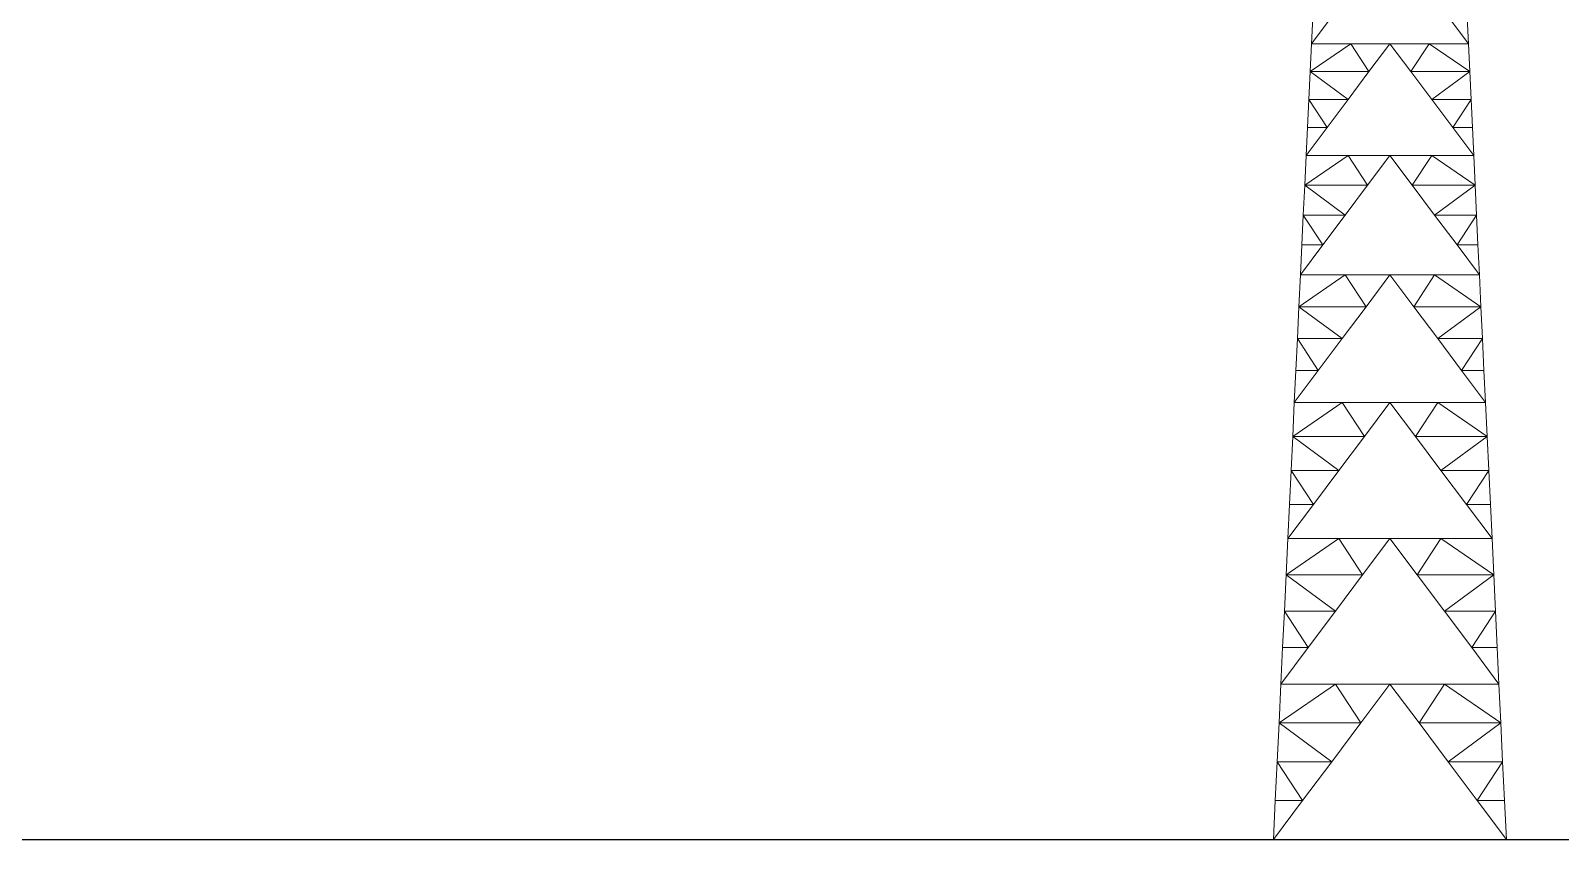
# Model space of a CAD drawing. Header units: millimetres. Extents: x 674 to 5889, y -153 to 3954.
# Drawn here: x 2024.1 to 2105.1, y 1335.3 to 1378.1 of the extents above; entities that cross this region are included whole.
import ezdxf

# ---------------------------------------------------------------- set-up
doc = ezdxf.new("R2010")
doc.units = ezdxf.units.MM
doc.layers.add('Towers', color=1, linetype='Continuous', lineweight=0)

msp = doc.modelspace()

# ---------------------------------------------------------------- linework, layer by layer
msp.add_line((1741.072, 1335.328), (2211.072, 1335.328))
at = {"layer": 'Towers'}
for p, q in [((2091.921, 1377.421), (2092.959, 1378.805)), ((2091.921, 1377.421), (2092.959, 1378.805)), ((2091.921, 1377.421), (2091.987, 1378.805)), ((2091.921, 1377.421), (2091.987, 1378.805)), ((2091.921, 1377.421), (2091.987, 1378.805)), ((2091.921, 1377.421), (2091.987, 1378.805)), ((2100.224, 1377.421), (2099.186, 1378.805)), ((2100.224, 1377.421), (2099.186, 1378.805)), ((2100.224, 1377.421), (2100.158, 1378.805)), ((2100.224, 1377.421), (2100.158, 1378.805)), ((2100.224, 1377.421), (2100.158, 1378.805)), ((2100.224, 1377.421), (2100.158, 1378.805)), ((2093.997, 1377.421), (2091.85, 1375.943)), ((2093.997, 1377.421), (2091.85, 1375.943)), ((2091.85, 1375.944), (2091.921, 1377.421)), ((2091.921, 1377.421), (2091.85, 1375.943)), ((2091.85, 1375.944), (2091.921, 1377.421)), ((2091.85, 1375.943), (2091.921, 1377.421)), ((2091.85, 1375.944), (2091.921, 1377.421)), ((2091.921, 1377.421), (2091.85, 1375.943)), ((2091.85, 1375.944), (2091.921, 1377.421)), ((2091.85, 1375.943), (2091.921, 1377.421)), ((2091.921, 1377.421), (2093.997, 1377.421)), ((2093.997, 1377.421), (2091.921, 1377.421)), ((2091.921, 1377.421), (2092.959, 1377.421)), ((2092.959, 1377.421), (2091.921, 1377.421)), ((2091.921, 1377.421), (2093.997, 1377.421)), ((2093.997, 1377.421), (2091.921, 1377.421)), ((2096.072, 1377.421), (2091.921, 1377.421)), ((2091.921, 1377.421), (2096.072, 1377.421)), ((2093.997, 1377.421), (2091.921, 1377.421)), ((2093.997, 1377.421), (2091.921, 1377.421)), ((2093.997, 1377.421), (2095.034, 1377.421)), ((2095.034, 1377.421), (2093.997, 1377.421)), ((2094.964, 1375.944), (2093.997, 1377.421)), ((2096.072, 1377.421), (2093.997, 1377.421)), ((2094.964, 1375.944), (2093.997, 1377.421)), ((2096.072, 1377.421), (2093.997, 1377.421)), ((2094.964, 1375.944), (2096.072, 1377.421)), ((2094.964, 1375.944), (2096.072, 1377.421)), ((2097.11, 1377.421), (2095.034, 1377.421)), ((2097.11, 1377.421), (2095.034, 1377.421)), ((2100.224, 1377.421), (2096.072, 1377.421)), ((2096.072, 1377.421), (2100.224, 1377.421)), ((2097.18, 1375.944), (2096.072, 1377.421)), ((2096.072, 1377.421), (2098.148, 1377.421)), ((2097.18, 1375.944), (2096.072, 1377.421)), ((2096.072, 1377.421), (2098.148, 1377.421)), ((2097.11, 1377.421), (2098.148, 1377.421)), ((2098.148, 1377.421), (2097.11, 1377.421)), ((2097.18, 1375.944), (2098.148, 1377.421)), ((2097.18, 1375.944), (2098.148, 1377.421)), ((2100.224, 1377.421), (2098.148, 1377.421)), ((2098.148, 1377.421), (2100.224, 1377.421)), ((2098.148, 1377.421), (2100.224, 1377.421)), ((2098.148, 1377.421), (2100.224, 1377.421)), ((2098.148, 1377.421), (2100.295, 1375.943)), ((2098.148, 1377.421), (2100.224, 1377.421)), ((2098.148, 1377.421), (2100.295, 1375.943)), ((2098.148, 1377.421), (2100.224, 1377.421)), ((2099.186, 1377.421), (2100.224, 1377.421)), ((2100.224, 1377.421), (2099.186, 1377.421)), ((2100.295, 1375.944), (2100.224, 1377.421)), ((2100.224, 1377.421), (2100.295, 1375.943)), ((2100.295, 1375.944), (2100.224, 1377.421)), ((2100.295, 1375.943), (2100.224, 1377.421)), ((2100.295, 1375.944), (2100.224, 1377.421)), ((2100.224, 1377.421), (2100.295, 1375.943)), ((2100.295, 1375.944), (2100.224, 1377.421)), ((2100.295, 1375.943), (2100.224, 1377.421)), ((2091.779, 1374.465), (2091.85, 1375.944)), ((2091.779, 1374.465), (2091.85, 1375.944)), ((2091.85, 1375.943), (2091.779, 1374.465)), ((2091.779, 1374.465), (2091.85, 1375.943)), ((2091.85, 1375.943), (2091.779, 1374.465)), ((2091.779, 1374.465), (2091.85, 1375.943)), ((2091.85, 1375.943), (2094.964, 1375.944)), ((2091.85, 1375.943), (2094.964, 1375.944)), ((2091.85, 1375.943), (2091.85, 1375.944)), ((2091.85, 1375.943), (2091.85, 1375.944)), ((2091.85, 1375.943), (2093.855, 1374.465)), ((2091.85, 1375.943), (2093.855, 1374.465)), ((2093.855, 1374.465), (2094.964, 1375.944)), ((2093.855, 1374.465), (2094.964, 1375.944)), ((2098.29, 1374.465), (2097.18, 1375.944)), ((2100.295, 1375.943), (2097.18, 1375.944)), ((2098.29, 1374.465), (2097.18, 1375.944)), ((2100.295, 1375.943), (2097.18, 1375.944)), ((2100.295, 1375.943), (2098.29, 1374.465)), ((2100.295, 1375.943), (2098.29, 1374.465)), ((2100.365, 1374.465), (2100.295, 1375.944)), ((2100.295, 1375.943), (2100.295, 1375.944)), ((2100.365, 1374.465), (2100.295, 1375.944)), ((2100.295, 1375.943), (2100.295, 1375.944)), ((2100.295, 1375.943), (2100.365, 1374.465)), ((2100.365, 1374.465), (2100.295, 1375.943)), ((2100.295, 1375.943), (2100.365, 1374.465)), ((2100.365, 1374.465), (2100.295, 1375.943)), ((2091.709, 1372.987), (2091.779, 1374.465)), ((2091.779, 1374.465), (2091.709, 1372.987)), ((2091.709, 1372.987), (2091.779, 1374.465)), ((2091.709, 1372.987), (2091.779, 1374.465)), ((2091.779, 1374.465), (2091.709, 1372.987)), ((2091.709, 1372.987), (2091.779, 1374.465)), ((2091.779, 1374.465), (2092.747, 1372.987)), ((2093.855, 1374.465), (2091.779, 1374.465)), ((2091.779, 1374.465), (2092.747, 1372.987)), ((2093.855, 1374.465), (2091.779, 1374.465)), ((2091.779, 1374.465), (2091.779, 1374.465)), ((2091.779, 1374.465), (2091.779, 1374.465)), ((2092.747, 1372.987), (2093.855, 1374.465)), ((2092.747, 1372.987), (2093.855, 1374.465)), ((2099.398, 1372.987), (2098.29, 1374.465)), ((2098.29, 1374.465), (2100.365, 1374.465)), ((2099.398, 1372.987), (2098.29, 1374.465)), ((2098.29, 1374.465), (2100.365, 1374.465)), ((2100.365, 1374.465), (2099.398, 1372.987)), ((2100.365, 1374.465), (2099.398, 1372.987)), ((2100.436, 1372.987), (2100.365, 1374.465)), ((2100.365, 1374.465), (2100.436, 1372.987)), ((2100.365, 1374.465), (2100.365, 1374.465)), ((2100.436, 1372.987), (2100.365, 1374.465)), ((2100.436, 1372.987), (2100.365, 1374.465)), ((2100.365, 1374.465), (2100.436, 1372.987)), ((2100.365, 1374.465), (2100.365, 1374.465)), ((2100.436, 1372.987), (2100.365, 1374.465)), ((2091.638, 1371.509), (2092.747, 1372.987)), ((2091.638, 1371.509), (2092.747, 1372.987)), ((2091.638, 1371.509), (2091.709, 1372.987)), ((2091.638, 1371.509), (2091.709, 1372.987)), ((2091.638, 1371.509), (2091.709, 1372.987)), ((2091.638, 1371.509), (2091.709, 1372.987)), ((2092.747, 1372.987), (2091.709, 1372.987)), ((2092.747, 1372.987), (2091.709, 1372.987)), ((2091.709, 1372.987), (2091.709, 1372.987)), ((2091.709, 1372.987), (2091.709, 1372.987)), ((2100.507, 1371.509), (2099.398, 1372.987)), ((2099.398, 1372.987), (2100.436, 1372.987)), ((2100.507, 1371.509), (2099.398, 1372.987)), ((2099.398, 1372.987), (2100.436, 1372.987)), ((2100.507, 1371.509), (2100.436, 1372.987)), ((2100.436, 1372.987), (2100.436, 1372.987)), ((2100.507, 1371.509), (2100.436, 1372.987)), ((2100.507, 1371.509), (2100.436, 1372.987)), ((2100.436, 1372.987), (2100.436, 1372.987)), ((2100.507, 1371.509), (2100.436, 1372.987)), ((2093.855, 1371.509), (2091.562, 1369.93)), ((2093.855, 1371.509), (2091.562, 1369.93)), ((2091.562, 1369.931), (2091.638, 1371.509)), ((2091.638, 1371.509), (2091.562, 1369.93)), ((2091.562, 1369.931), (2091.638, 1371.509)), ((2091.562, 1369.93), (2091.638, 1371.509)), ((2091.562, 1369.931), (2091.638, 1371.509)), ((2091.638, 1371.509), (2091.562, 1369.93)), ((2091.562, 1369.931), (2091.638, 1371.509)), ((2091.562, 1369.93), (2091.638, 1371.509)), ((2091.638, 1371.509), (2093.855, 1371.509)), ((2093.855, 1371.509), (2091.638, 1371.509)), ((2091.638, 1371.509), (2092.747, 1371.509)), ((2092.747, 1371.509), (2091.638, 1371.509)), ((2091.638, 1371.509), (2093.855, 1371.509)), ((2093.855, 1371.509), (2091.638, 1371.509)), ((2096.072, 1371.509), (2091.638, 1371.509)), ((2091.638, 1371.509), (2096.072, 1371.509)), ((2093.855, 1371.509), (2091.638, 1371.509)), ((2093.855, 1371.509), (2091.638, 1371.509)), ((2093.855, 1371.509), (2094.964, 1371.509)), ((2094.964, 1371.509), (2093.855, 1371.509)), ((2094.889, 1369.931), (2093.855, 1371.509)), ((2096.072, 1371.509), (2093.855, 1371.509)), ((2094.889, 1369.931), (2093.855, 1371.509)), ((2096.072, 1371.509), (2093.855, 1371.509)), ((2094.889, 1369.931), (2096.072, 1371.509)), ((2094.889, 1369.931), (2096.072, 1371.509)), ((2097.181, 1371.509), (2094.964, 1371.509)), ((2097.181, 1371.509), (2094.964, 1371.509)), ((2100.507, 1371.509), (2096.072, 1371.509)), ((2096.072, 1371.509), (2100.507, 1371.509)), ((2097.256, 1369.931), (2096.072, 1371.509)), ((2096.072, 1371.509), (2098.289, 1371.509)), ((2097.256, 1369.931), (2096.072, 1371.509)), ((2096.072, 1371.509), (2098.289, 1371.509)), ((2097.181, 1371.509), (2098.289, 1371.509)), ((2098.289, 1371.509), (2097.181, 1371.509)), ((2097.256, 1369.931), (2098.289, 1371.509)), ((2097.256, 1369.931), (2098.289, 1371.509)), ((2100.507, 1371.509), (2098.289, 1371.509)), ((2098.289, 1371.509), (2100.507, 1371.509)), ((2098.289, 1371.509), (2100.507, 1371.509)), ((2098.289, 1371.509), (2100.507, 1371.509)), ((2098.289, 1371.509), (2100.582, 1369.93)), ((2098.289, 1371.509), (2100.507, 1371.509)), ((2098.289, 1371.509), (2100.582, 1369.93)), ((2098.289, 1371.509), (2100.507, 1371.509)), ((2099.398, 1371.509), (2100.507, 1371.509)), ((2100.507, 1371.509), (2099.398, 1371.509)), ((2100.582, 1369.931), (2100.507, 1371.509)), ((2100.507, 1371.509), (2100.582, 1369.93)), ((2100.582, 1369.931), (2100.507, 1371.509)), ((2100.582, 1369.93), (2100.507, 1371.509)), ((2100.582, 1369.931), (2100.507, 1371.509)), ((2100.507, 1371.509), (2100.582, 1369.93)), ((2100.582, 1369.931), (2100.507, 1371.509)), ((2100.582, 1369.93), (2100.507, 1371.509)), ((2091.487, 1368.351), (2091.562, 1369.931)), ((2091.487, 1368.351), (2091.562, 1369.931)), ((2091.562, 1369.93), (2091.487, 1368.351)), ((2091.487, 1368.351), (2091.562, 1369.93)), ((2091.562, 1369.93), (2091.487, 1368.351)), ((2091.487, 1368.351), (2091.562, 1369.93)), ((2091.562, 1369.93), (2094.889, 1369.931)), ((2091.562, 1369.93), (2094.889, 1369.931)), ((2091.562, 1369.93), (2091.562, 1369.931)), ((2091.562, 1369.93), (2091.562, 1369.931)), ((2091.562, 1369.93), (2093.704, 1368.351)), ((2091.562, 1369.93), (2093.704, 1368.351)), ((2093.704, 1368.351), (2094.889, 1369.931)), ((2093.704, 1368.351), (2094.889, 1369.931)), ((2098.441, 1368.351), (2097.256, 1369.931)), ((2100.582, 1369.93), (2097.256, 1369.931)), ((2098.441, 1368.351), (2097.256, 1369.931)), ((2100.582, 1369.93), (2097.256, 1369.931)), ((2100.582, 1369.93), (2098.441, 1368.351)), ((2100.582, 1369.93), (2098.441, 1368.351)), ((2100.658, 1368.351), (2100.582, 1369.931)), ((2100.582, 1369.93), (2100.582, 1369.931)), ((2100.658, 1368.351), (2100.582, 1369.931)), ((2100.582, 1369.93), (2100.582, 1369.931)), ((2100.582, 1369.93), (2100.658, 1368.351)), ((2100.658, 1368.351), (2100.582, 1369.93)), ((2100.582, 1369.93), (2100.658, 1368.351)), ((2100.658, 1368.351), (2100.582, 1369.93)), ((2091.411, 1366.772), (2091.487, 1368.351)), ((2091.487, 1368.351), (2091.411, 1366.772)), ((2091.411, 1366.772), (2091.487, 1368.351)), ((2091.411, 1366.772), (2091.487, 1368.351)), ((2091.487, 1368.351), (2091.411, 1366.772)), ((2091.411, 1366.772), (2091.487, 1368.351)), ((2091.487, 1368.351), (2092.52, 1366.772)), ((2093.704, 1368.351), (2091.487, 1368.351)), ((2091.487, 1368.351), (2092.52, 1366.772)), ((2093.704, 1368.351), (2091.487, 1368.351)), ((2091.487, 1368.351), (2091.487, 1368.351)), ((2091.487, 1368.351), (2091.487, 1368.351)), ((2092.52, 1366.772), (2093.704, 1368.351)), ((2092.52, 1366.772), (2093.704, 1368.351)), ((2099.625, 1366.772), (2098.441, 1368.351)), ((2098.441, 1368.351), (2100.658, 1368.351)), ((2099.625, 1366.772), (2098.441, 1368.351)), ((2098.441, 1368.351), (2100.658, 1368.351)), ((2100.658, 1368.351), (2099.625, 1366.772)), ((2100.658, 1368.351), (2099.625, 1366.772)), ((2100.733, 1366.772), (2100.658, 1368.351)), ((2100.658, 1368.351), (2100.733, 1366.772)), ((2100.658, 1368.351), (2100.658, 1368.351)), ((2100.733, 1366.772), (2100.658, 1368.351)), ((2100.733, 1366.772), (2100.658, 1368.351)), ((2100.658, 1368.351), (2100.733, 1366.772)), ((2100.658, 1368.351), (2100.658, 1368.351)), ((2100.733, 1366.772), (2100.658, 1368.351)), ((2091.336, 1365.193), (2092.52, 1366.772)), ((2091.336, 1365.193), (2092.52, 1366.772)), ((2091.336, 1365.193), (2091.411, 1366.772)), ((2091.336, 1365.193), (2091.411, 1366.772)), ((2091.336, 1365.193), (2091.411, 1366.772)), ((2091.336, 1365.193), (2091.411, 1366.772)), ((2092.52, 1366.772), (2091.411, 1366.772)), ((2092.52, 1366.772), (2091.411, 1366.772)), ((2091.411, 1366.772), (2091.411, 1366.772)), ((2091.411, 1366.772), (2091.411, 1366.772)), ((2100.809, 1365.193), (2099.625, 1366.772)), ((2099.625, 1366.772), (2100.733, 1366.772)), ((2100.809, 1365.193), (2099.625, 1366.772)), ((2099.625, 1366.772), (2100.733, 1366.772)), ((2100.809, 1365.193), (2100.733, 1366.772)), ((2100.733, 1366.772), (2100.733, 1366.772)), ((2100.809, 1365.193), (2100.733, 1366.772)), ((2100.809, 1365.193), (2100.733, 1366.772)), ((2100.733, 1366.772), (2100.733, 1366.772)), ((2100.809, 1365.193), (2100.733, 1366.772)), ((2093.704, 1365.193), (2091.255, 1363.507)), ((2093.704, 1365.193), (2091.255, 1363.507)), ((2091.255, 1363.508), (2091.336, 1365.193)), ((2091.336, 1365.193), (2091.255, 1363.507)), ((2091.255, 1363.508), (2091.336, 1365.193)), ((2091.255, 1363.507), (2091.336, 1365.193)), ((2091.255, 1363.508), (2091.336, 1365.193)), ((2091.336, 1365.193), (2091.255, 1363.507)), ((2091.255, 1363.508), (2091.336, 1365.193)), ((2091.255, 1363.507), (2091.336, 1365.193)), ((2091.336, 1365.193), (2093.704, 1365.193)), ((2093.704, 1365.193), (2091.336, 1365.193)), ((2091.336, 1365.193), (2092.52, 1365.193)), ((2092.52, 1365.193), (2091.336, 1365.193)), ((2091.336, 1365.193), (2093.704, 1365.193)), ((2093.704, 1365.193), (2091.336, 1365.193)), ((2096.072, 1365.193), (2091.336, 1365.193)), ((2091.336, 1365.193), (2096.072, 1365.193)), ((2093.704, 1365.193), (2091.336, 1365.193)), ((2093.704, 1365.193), (2091.336, 1365.193)), ((2093.704, 1365.193), (2094.888, 1365.193)), ((2094.888, 1365.193), (2093.704, 1365.193)), ((2094.808, 1363.508), (2093.704, 1365.193)), ((2096.072, 1365.193), (2093.704, 1365.193)), ((2094.808, 1363.508), (2093.704, 1365.193)), ((2096.072, 1365.193), (2093.704, 1365.193)), ((2094.808, 1363.508), (2096.072, 1365.193)), ((2094.808, 1363.508), (2096.072, 1365.193)), ((2097.256, 1365.193), (2094.888, 1365.193)), ((2097.256, 1365.193), (2094.888, 1365.193)), ((2100.809, 1365.193), (2096.072, 1365.193)), ((2096.072, 1365.193), (2100.809, 1365.193)), ((2097.336, 1363.508), (2096.072, 1365.193)), ((2096.072, 1365.193), (2098.44, 1365.193)), ((2097.336, 1363.508), (2096.072, 1365.193)), ((2096.072, 1365.193), (2098.44, 1365.193)), ((2097.256, 1365.193), (2098.44, 1365.193)), ((2098.44, 1365.193), (2097.256, 1365.193)), ((2097.336, 1363.508), (2098.44, 1365.193)), ((2097.336, 1363.508), (2098.44, 1365.193)), ((2100.809, 1365.193), (2098.44, 1365.193)), ((2098.44, 1365.193), (2100.809, 1365.193)), ((2098.44, 1365.193), (2100.809, 1365.193)), ((2098.44, 1365.193), (2100.809, 1365.193)), ((2098.44, 1365.193), (2100.889, 1363.507)), ((2098.44, 1365.193), (2100.809, 1365.193)), ((2098.44, 1365.193), (2100.889, 1363.507)), ((2098.44, 1365.193), (2100.809, 1365.193)), ((2099.625, 1365.193), (2100.809, 1365.193)), ((2100.809, 1365.193), (2099.625, 1365.193)), ((2100.889, 1363.508), (2100.809, 1365.193)), ((2100.809, 1365.193), (2100.889, 1363.507)), ((2100.889, 1363.508), (2100.809, 1365.193)), ((2100.889, 1363.507), (2100.809, 1365.193)), ((2100.889, 1363.508), (2100.809, 1365.193)), ((2100.809, 1365.193), (2100.889, 1363.507)), ((2100.889, 1363.508), (2100.809, 1365.193)), ((2100.889, 1363.507), (2100.809, 1365.193)), ((2091.175, 1361.821), (2091.255, 1363.508)), ((2091.175, 1361.821), (2091.255, 1363.508)), ((2091.255, 1363.507), (2091.175, 1361.821)), ((2091.175, 1361.821), (2091.255, 1363.507)), ((2091.255, 1363.507), (2091.175, 1361.821)), ((2091.175, 1361.821), (2091.255, 1363.507)), ((2091.255, 1363.507), (2094.808, 1363.508)), ((2091.255, 1363.507), (2094.808, 1363.508)), ((2091.255, 1363.507), (2091.255, 1363.508)), ((2091.255, 1363.507), (2091.255, 1363.508)), ((2091.255, 1363.507), (2093.543, 1361.821)), ((2091.255, 1363.507), (2093.543, 1361.821)), ((2093.543, 1361.821), (2094.808, 1363.508)), ((2093.543, 1361.821), (2094.808, 1363.508)), ((2098.602, 1361.821), (2097.336, 1363.508)), ((2100.889, 1363.507), (2097.336, 1363.508)), ((2098.602, 1361.821), (2097.336, 1363.508)), ((2100.889, 1363.507), (2097.336, 1363.508)), ((2100.889, 1363.507), (2098.602, 1361.821)), ((2100.889, 1363.507), (2098.602, 1361.821)), ((2100.97, 1361.821), (2100.889, 1363.508)), ((2100.889, 1363.507), (2100.889, 1363.508)), ((2100.97, 1361.821), (2100.889, 1363.508)), ((2100.889, 1363.507), (2100.889, 1363.508)), ((2100.889, 1363.507), (2100.97, 1361.821)), ((2100.97, 1361.821), (2100.889, 1363.507)), ((2100.889, 1363.507), (2100.97, 1361.821)), ((2100.97, 1361.821), (2100.889, 1363.507)), ((2091.094, 1360.134), (2091.175, 1361.821)), ((2091.175, 1361.821), (2091.094, 1360.134)), ((2091.094, 1360.134), (2091.175, 1361.821)), ((2091.094, 1360.134), (2091.175, 1361.821)), ((2091.175, 1361.821), (2091.094, 1360.134)), ((2091.094, 1360.134), (2091.175, 1361.821)), ((2091.175, 1361.821), (2092.278, 1360.134)), ((2093.543, 1361.821), (2091.175, 1361.821)), ((2091.175, 1361.821), (2092.278, 1360.134)), ((2093.543, 1361.821), (2091.175, 1361.821)), ((2091.175, 1361.821), (2091.175, 1361.821)), ((2091.175, 1361.821), (2091.175, 1361.821)), ((2092.278, 1360.134), (2093.543, 1361.821)), ((2092.278, 1360.134), (2093.543, 1361.821)), ((2099.867, 1360.134), (2098.602, 1361.821)), ((2098.602, 1361.821), (2100.97, 1361.821)), ((2099.867, 1360.134), (2098.602, 1361.821)), ((2098.602, 1361.821), (2100.97, 1361.821)), ((2100.97, 1361.821), (2099.867, 1360.134)), ((2100.97, 1361.821), (2099.867, 1360.134)), ((2101.051, 1360.134), (2100.97, 1361.821)), ((2100.97, 1361.821), (2101.051, 1360.134)), ((2100.97, 1361.821), (2100.97, 1361.821)), ((2101.051, 1360.134), (2100.97, 1361.821)), ((2101.051, 1360.134), (2100.97, 1361.821)), ((2100.97, 1361.821), (2101.051, 1360.134)), ((2100.97, 1361.821), (2100.97, 1361.821)), ((2101.051, 1360.134), (2100.97, 1361.821)), ((2091.013, 1358.448), (2092.278, 1360.134)), ((2091.013, 1358.448), (2092.278, 1360.134)), ((2091.013, 1358.448), (2091.094, 1360.134)), ((2091.013, 1358.448), (2091.094, 1360.134)), ((2091.013, 1358.448), (2091.094, 1360.134)), ((2091.013, 1358.448), (2091.094, 1360.134)), ((2092.278, 1360.134), (2091.094, 1360.134)), ((2092.278, 1360.134), (2091.094, 1360.134)), ((2091.094, 1360.134), (2091.094, 1360.134)), ((2091.094, 1360.134), (2091.094, 1360.134)), ((2101.131, 1358.448), (2099.867, 1360.134)), ((2099.867, 1360.134), (2101.051, 1360.134)), ((2101.131, 1358.448), (2099.867, 1360.134)), ((2099.867, 1360.134), (2101.051, 1360.134)), ((2101.131, 1358.448), (2101.051, 1360.134)), ((2101.051, 1360.134), (2101.051, 1360.134)), ((2101.131, 1358.448), (2101.051, 1360.134)), ((2101.131, 1358.448), (2101.051, 1360.134)), ((2101.051, 1360.134), (2101.051, 1360.134)), ((2101.131, 1358.448), (2101.051, 1360.134)), ((2093.543, 1358.448), (2090.927, 1356.647)), ((2093.543, 1358.448), (2090.927, 1356.647)), ((2090.927, 1356.648), (2091.013, 1358.448)), ((2091.013, 1358.448), (2090.927, 1356.647)), ((2090.927, 1356.648), (2091.013, 1358.448)), ((2090.927, 1356.647), (2091.013, 1358.448)), ((2090.927, 1356.648), (2091.013, 1358.448)), ((2091.013, 1358.448), (2090.927, 1356.647)), ((2090.927, 1356.648), (2091.013, 1358.448)), ((2090.927, 1356.647), (2091.013, 1358.448)), ((2091.013, 1358.448), (2093.543, 1358.448)), ((2093.543, 1358.448), (2091.013, 1358.448)), ((2091.013, 1358.448), (2092.278, 1358.448)), ((2092.278, 1358.448), (2091.013, 1358.448)), ((2091.013, 1358.448), (2093.543, 1358.448)), ((2093.543, 1358.448), (2091.013, 1358.448)), ((2096.072, 1358.448), (2091.013, 1358.448)), ((2091.013, 1358.448), (2096.072, 1358.448)), ((2093.543, 1358.448), (2091.013, 1358.448)), ((2093.543, 1358.448), (2091.013, 1358.448)), ((2093.543, 1358.448), (2094.808, 1358.448)), ((2094.808, 1358.448), (2093.543, 1358.448)), ((2094.722, 1356.648), (2093.543, 1358.448)), ((2096.072, 1358.448), (2093.543, 1358.448)), ((2094.722, 1356.648), (2093.543, 1358.448)), ((2096.072, 1358.448), (2093.543, 1358.448)), ((2094.722, 1356.648), (2096.072, 1358.448)), ((2094.722, 1356.648), (2096.072, 1358.448)), ((2097.337, 1358.448), (2094.808, 1358.448)), ((2097.337, 1358.448), (2094.808, 1358.448)), ((2101.131, 1358.448), (2096.072, 1358.448)), ((2096.072, 1358.448), (2101.131, 1358.448)), ((2097.423, 1356.648), (2096.072, 1358.448)), ((2096.072, 1358.448), (2098.602, 1358.448)), ((2097.423, 1356.648), (2096.072, 1358.448)), ((2096.072, 1358.448), (2098.602, 1358.448)), ((2097.337, 1358.448), (2098.602, 1358.448)), ((2098.602, 1358.448), (2097.337, 1358.448)), ((2097.423, 1356.648), (2098.602, 1358.448)), ((2097.423, 1356.648), (2098.602, 1358.448)), ((2101.131, 1358.448), (2098.602, 1358.448)), ((2098.602, 1358.448), (2101.131, 1358.448)), ((2098.602, 1358.448), (2101.131, 1358.448)), ((2098.602, 1358.448), (2101.131, 1358.448)), ((2098.602, 1358.448), (2101.217, 1356.647)), ((2098.602, 1358.448), (2101.131, 1358.448)), ((2098.602, 1358.448), (2101.217, 1356.647)), ((2098.602, 1358.448), (2101.131, 1358.448)), ((2099.867, 1358.448), (2101.131, 1358.448)), ((2101.131, 1358.448), (2099.867, 1358.448)), ((2101.217, 1356.648), (2101.131, 1358.448)), ((2101.131, 1358.448), (2101.217, 1356.647)), ((2101.217, 1356.648), (2101.131, 1358.448)), ((2101.217, 1356.647), (2101.131, 1358.448)), ((2101.217, 1356.648), (2101.131, 1358.448)), ((2101.131, 1358.448), (2101.217, 1356.647)), ((2101.217, 1356.648), (2101.131, 1358.448)), ((2101.217, 1356.647), (2101.131, 1358.448)), ((2090.841, 1354.846), (2090.927, 1356.648)), ((2090.841, 1354.846), (2090.927, 1356.648)), ((2090.927, 1356.647), (2090.841, 1354.846)), ((2090.841, 1354.846), (2090.927, 1356.647)), ((2090.927, 1356.647), (2090.841, 1354.846)), ((2090.841, 1354.846), (2090.927, 1356.647)), ((2090.927, 1356.647), (2094.722, 1356.648)), ((2090.927, 1356.647), (2094.722, 1356.648)), ((2090.927, 1356.647), (2090.927, 1356.648)), ((2090.927, 1356.647), (2090.927, 1356.648)), ((2090.927, 1356.647), (2093.37, 1354.846)), ((2090.927, 1356.647), (2093.37, 1354.846)), ((2093.37, 1354.846), (2094.722, 1356.648)), ((2093.37, 1354.846), (2094.722, 1356.648)), ((2098.774, 1354.846), (2097.423, 1356.648)), ((2101.217, 1356.647), (2097.423, 1356.648)), ((2098.774, 1354.846), (2097.423, 1356.648)), ((2101.217, 1356.647), (2097.423, 1356.648)), ((2101.217, 1356.647), (2098.774, 1354.846)), ((2101.217, 1356.647), (2098.774, 1354.846)), ((2101.304, 1354.846), (2101.217, 1356.648)), ((2101.217, 1356.647), (2101.217, 1356.648)), ((2101.304, 1354.846), (2101.217, 1356.648)), ((2101.217, 1356.647), (2101.217, 1356.648)), ((2101.217, 1356.647), (2101.304, 1354.846)), ((2101.304, 1354.846), (2101.217, 1356.647)), ((2101.217, 1356.647), (2101.304, 1354.846)), ((2101.304, 1354.846), (2101.217, 1356.647)), ((2090.755, 1353.045), (2090.841, 1354.846)), ((2090.841, 1354.846), (2090.755, 1353.045)), ((2090.755, 1353.045), (2090.841, 1354.846)), ((2090.755, 1353.045), (2090.841, 1354.846)), ((2090.841, 1354.846), (2090.755, 1353.045)), ((2090.755, 1353.045), (2090.841, 1354.846)), ((2090.841, 1354.846), (2092.02, 1353.045)), ((2093.37, 1354.846), (2090.841, 1354.846)), ((2090.841, 1354.846), (2092.02, 1353.045)), ((2093.37, 1354.846), (2090.841, 1354.846)), ((2090.841, 1354.846), (2090.841, 1354.846)), ((2090.841, 1354.846), (2090.841, 1354.846)), ((2092.02, 1353.045), (2093.37, 1354.846)), ((2092.02, 1353.045), (2093.37, 1354.846)), ((2100.125, 1353.045), (2098.774, 1354.846)), ((2098.774, 1354.846), (2101.304, 1354.846)), ((2100.125, 1353.045), (2098.774, 1354.846)), ((2098.774, 1354.846), (2101.304, 1354.846)), ((2101.304, 1354.846), (2100.125, 1353.045)), ((2101.304, 1354.846), (2100.125, 1353.045)), ((2101.39, 1353.045), (2101.304, 1354.846)), ((2101.304, 1354.846), (2101.39, 1353.045)), ((2101.304, 1354.846), (2101.304, 1354.846)), ((2101.39, 1353.045), (2101.304, 1354.846)), ((2101.39, 1353.045), (2101.304, 1354.846)), ((2101.304, 1354.846), (2101.39, 1353.045)), ((2101.304, 1354.846), (2101.304, 1354.846)), ((2101.39, 1353.045), (2101.304, 1354.846)), ((2090.669, 1351.243), (2092.02, 1353.045)), ((2090.669, 1351.243), (2092.02, 1353.045)), ((2090.669, 1351.243), (2090.755, 1353.045)), ((2090.669, 1351.243), (2090.755, 1353.045)), ((2090.669, 1351.243), (2090.755, 1353.045)), ((2090.669, 1351.243), (2090.755, 1353.045)), ((2092.02, 1353.045), (2090.755, 1353.045)), ((2092.02, 1353.045), (2090.755, 1353.045)), ((2090.755, 1353.045), (2090.755, 1353.045)), ((2090.755, 1353.045), (2090.755, 1353.045)), ((2101.476, 1351.243), (2100.125, 1353.045)), ((2100.125, 1353.045), (2101.39, 1353.045)), ((2101.476, 1351.243), (2100.125, 1353.045)), ((2100.125, 1353.045), (2101.39, 1353.045)), ((2101.476, 1351.243), (2101.39, 1353.045)), ((2101.39, 1353.045), (2101.39, 1353.045)), ((2101.476, 1351.243), (2101.39, 1353.045)), ((2101.476, 1351.243), (2101.39, 1353.045)), ((2101.39, 1353.045), (2101.39, 1353.045)), ((2101.476, 1351.243), (2101.39, 1353.045)), ((2093.371, 1351.243), (2090.577, 1349.32)), ((2093.371, 1351.243), (2090.577, 1349.32)), ((2090.577, 1349.32), (2090.669, 1351.243)), ((2090.669, 1351.243), (2090.577, 1349.32)), ((2090.577, 1349.32), (2090.669, 1351.243)), ((2090.577, 1349.32), (2090.669, 1351.243)), ((2090.577, 1349.32), (2090.669, 1351.243)), ((2090.669, 1351.243), (2090.577, 1349.32)), ((2090.577, 1349.32), (2090.669, 1351.243)), ((2090.577, 1349.32), (2090.669, 1351.243)), ((2090.669, 1351.243), (2093.371, 1351.243)), ((2093.371, 1351.243), (2090.669, 1351.243)), ((2090.669, 1351.243), (2092.02, 1351.243)), ((2092.02, 1351.243), (2090.669, 1351.243)), ((2090.669, 1351.243), (2093.371, 1351.243)), ((2093.371, 1351.243), (2090.669, 1351.243)), ((2096.072, 1351.243), (2090.669, 1351.243)), ((2090.669, 1351.243), (2096.072, 1351.243)), ((2093.371, 1351.243), (2090.669, 1351.243)), ((2093.371, 1351.243), (2090.669, 1351.243)), ((2093.371, 1351.243), (2094.721, 1351.243)), ((2094.721, 1351.243), (2093.371, 1351.243)), ((2094.63, 1349.32), (2093.371, 1351.243)), ((2096.072, 1351.243), (2093.371, 1351.243)), ((2094.63, 1349.32), (2093.371, 1351.243)), ((2096.072, 1351.243), (2093.371, 1351.243)), ((2094.63, 1349.32), (2096.072, 1351.243)), ((2094.63, 1349.32), (2096.072, 1351.243)), ((2097.423, 1351.243), (2094.721, 1351.243)), ((2097.423, 1351.243), (2094.721, 1351.243)), ((2101.476, 1351.243), (2096.072, 1351.243)), ((2096.072, 1351.243), (2101.476, 1351.243)), ((2097.515, 1349.32), (2096.072, 1351.243)), ((2096.072, 1351.243), (2098.774, 1351.243)), ((2097.515, 1349.32), (2096.072, 1351.243)), ((2096.072, 1351.243), (2098.774, 1351.243)), ((2097.423, 1351.243), (2098.774, 1351.243)), ((2098.774, 1351.243), (2097.423, 1351.243)), ((2097.515, 1349.32), (2098.774, 1351.243)), ((2097.515, 1349.32), (2098.774, 1351.243)), ((2101.476, 1351.243), (2098.774, 1351.243)), ((2098.774, 1351.243), (2101.476, 1351.243)), ((2098.774, 1351.243), (2101.476, 1351.243)), ((2098.774, 1351.243), (2101.476, 1351.243)), ((2098.774, 1351.243), (2101.568, 1349.32)), ((2098.774, 1351.243), (2101.476, 1351.243)), ((2098.774, 1351.243), (2101.568, 1349.32)), ((2098.774, 1351.243), (2101.476, 1351.243)), ((2100.125, 1351.243), (2101.476, 1351.243)), ((2101.476, 1351.243), (2100.125, 1351.243)), ((2101.568, 1349.32), (2101.476, 1351.243)), ((2101.476, 1351.243), (2101.568, 1349.32)), ((2101.568, 1349.32), (2101.476, 1351.243)), ((2101.568, 1349.32), (2101.476, 1351.243)), ((2101.568, 1349.32), (2101.476, 1351.243)), ((2101.476, 1351.243), (2101.568, 1349.32)), ((2101.568, 1349.32), (2101.476, 1351.243)), ((2101.568, 1349.32), (2101.476, 1351.243)), ((2090.485, 1347.396), (2090.577, 1349.32)), ((2090.577, 1349.32), (2090.485, 1347.396)), ((2090.485, 1347.396), (2090.577, 1349.32)), ((2090.485, 1347.396), (2090.577, 1349.32)), ((2090.577, 1349.32), (2090.485, 1347.396)), ((2090.485, 1347.396), (2090.577, 1349.32)), ((2090.577, 1349.32), (2093.186, 1347.396)), ((2090.577, 1349.32), (2094.63, 1349.32)), ((2090.577, 1349.32), (2093.186, 1347.396)), ((2090.577, 1349.32), (2094.63, 1349.32)), ((2090.577, 1349.32), (2090.577, 1349.32)), ((2090.577, 1349.32), (2090.577, 1349.32)), ((2093.186, 1347.396), (2094.63, 1349.32)), ((2093.186, 1347.396), (2094.63, 1349.32)), ((2098.958, 1347.396), (2097.515, 1349.32)), ((2101.568, 1349.32), (2097.515, 1349.32)), ((2098.958, 1347.396), (2097.515, 1349.32)), ((2101.568, 1349.32), (2097.515, 1349.32)), ((2101.568, 1349.32), (2098.958, 1347.396)), ((2101.568, 1349.32), (2098.958, 1347.396)), ((2101.66, 1347.396), (2101.568, 1349.32)), ((2101.568, 1349.32), (2101.66, 1347.396)), ((2101.568, 1349.32), (2101.568, 1349.32)), ((2101.66, 1347.396), (2101.568, 1349.32)), ((2101.66, 1347.396), (2101.568, 1349.32)), ((2101.568, 1349.32), (2101.66, 1347.396)), ((2101.568, 1349.32), (2101.568, 1349.32)), ((2101.66, 1347.396), (2101.568, 1349.32)), ((2090.393, 1345.472), (2090.485, 1347.396)), ((2090.485, 1347.396), (2090.393, 1345.472)), ((2090.393, 1345.472), (2090.485, 1347.396)), ((2090.393, 1345.472), (2090.485, 1347.396)), ((2090.485, 1347.396), (2090.393, 1345.472)), ((2090.393, 1345.472), (2090.485, 1347.396)), ((2090.485, 1347.396), (2091.744, 1345.472)), ((2093.186, 1347.396), (2090.485, 1347.396)), ((2090.485, 1347.396), (2091.744, 1345.472)), ((2093.186, 1347.396), (2090.485, 1347.396)), ((2090.485, 1347.396), (2090.485, 1347.396)), ((2090.485, 1347.396), (2090.485, 1347.396)), ((2091.744, 1345.472), (2093.186, 1347.396)), ((2091.744, 1345.472), (2093.186, 1347.396)), ((2100.401, 1345.472), (2098.958, 1347.396)), ((2098.958, 1347.396), (2101.66, 1347.396)), ((2100.401, 1345.472), (2098.958, 1347.396)), ((2098.958, 1347.396), (2101.66, 1347.396)), ((2101.66, 1347.396), (2100.401, 1345.472)), ((2101.66, 1347.396), (2100.401, 1345.472)), ((2101.752, 1345.472), (2101.66, 1347.396)), ((2101.66, 1347.396), (2101.752, 1345.472)), ((2101.66, 1347.396), (2101.66, 1347.396)), ((2101.752, 1345.472), (2101.66, 1347.396)), ((2101.752, 1345.472), (2101.66, 1347.396)), ((2101.66, 1347.396), (2101.752, 1345.472)), ((2101.66, 1347.396), (2101.66, 1347.396)), ((2101.752, 1345.472), (2101.66, 1347.396)), ((2090.301, 1343.548), (2091.744, 1345.472)), ((2090.301, 1343.548), (2091.744, 1345.472)), ((2090.301, 1343.548), (2090.393, 1345.472)), ((2090.301, 1343.548), (2090.393, 1345.472)), ((2090.301, 1343.548), (2090.393, 1345.472)), ((2090.301, 1343.548), (2090.393, 1345.472)), ((2091.744, 1345.472), (2090.393, 1345.472)), ((2091.744, 1345.472), (2090.393, 1345.472)), ((2090.393, 1345.472), (2090.393, 1345.472)), ((2090.393, 1345.472), (2090.393, 1345.472)), ((2101.844, 1343.548), (2100.401, 1345.472)), ((2100.401, 1345.472), (2101.752, 1345.472)), ((2101.844, 1343.548), (2100.401, 1345.472)), ((2100.401, 1345.472), (2101.752, 1345.472)), ((2101.844, 1343.548), (2101.752, 1345.472)), ((2101.752, 1345.472), (2101.752, 1345.472)), ((2101.844, 1343.548), (2101.752, 1345.472)), ((2101.844, 1343.548), (2101.752, 1345.472)), ((2101.752, 1345.472), (2101.752, 1345.472)), ((2101.844, 1343.548), (2101.752, 1345.472)), ((2093.187, 1343.548), (2090.202, 1341.493)), ((2093.187, 1343.548), (2090.202, 1341.493)), ((2090.202, 1341.494), (2090.301, 1343.548)), ((2090.301, 1343.548), (2090.202, 1341.493)), ((2090.202, 1341.494), (2090.301, 1343.548)), ((2090.202, 1341.493), (2090.301, 1343.548)), ((2090.202, 1341.494), (2090.301, 1343.548)), ((2090.301, 1343.548), (2090.202, 1341.493)), ((2090.202, 1341.494), (2090.301, 1343.548)), ((2090.202, 1341.493), (2090.301, 1343.548)), ((2090.301, 1343.548), (2093.187, 1343.548)), ((2093.187, 1343.548), (2090.301, 1343.548)), ((2090.301, 1343.548), (2091.744, 1343.548)), ((2091.744, 1343.548), (2090.301, 1343.548)), ((2090.301, 1343.548), (2093.187, 1343.548)), ((2093.187, 1343.548), (2090.301, 1343.548)), ((2096.072, 1343.548), (2090.301, 1343.548)), ((2090.301, 1343.548), (2096.072, 1343.548)), ((2093.187, 1343.548), (2090.301, 1343.548)), ((2093.187, 1343.548), (2090.301, 1343.548)), ((2093.187, 1343.548), (2094.629, 1343.548)), ((2094.629, 1343.548), (2093.187, 1343.548)), ((2094.532, 1341.494), (2093.187, 1343.548)), ((2096.072, 1343.548), (2093.187, 1343.548)), ((2094.532, 1341.494), (2093.187, 1343.548)), ((2096.072, 1343.548), (2093.187, 1343.548)), ((2094.532, 1341.494), (2096.072, 1343.548)), ((2094.532, 1341.494), (2096.072, 1343.548)), ((2097.515, 1343.548), (2094.629, 1343.548)), ((2097.515, 1343.548), (2094.629, 1343.548)), ((2101.844, 1343.548), (2096.072, 1343.548)), ((2096.072, 1343.548), (2101.844, 1343.548)), ((2097.613, 1341.494), (2096.072, 1343.548)), ((2096.072, 1343.548), (2098.958, 1343.548)), ((2097.613, 1341.494), (2096.072, 1343.548)), ((2096.072, 1343.548), (2098.958, 1343.548)), ((2097.515, 1343.548), (2098.958, 1343.548)), ((2098.958, 1343.548), (2097.515, 1343.548)), ((2097.613, 1341.494), (2098.958, 1343.548)), ((2097.613, 1341.494), (2098.958, 1343.548)), ((2101.844, 1343.548), (2098.958, 1343.548)), ((2098.958, 1343.548), (2101.844, 1343.548)), ((2098.958, 1343.548), (2101.844, 1343.548)), ((2098.958, 1343.548), (2101.844, 1343.548)), ((2098.958, 1343.548), (2101.942, 1341.493)), ((2098.958, 1343.548), (2101.844, 1343.548)), ((2098.958, 1343.548), (2101.942, 1341.493)), ((2098.958, 1343.548), (2101.844, 1343.548)), ((2100.401, 1343.548), (2101.844, 1343.548)), ((2101.844, 1343.548), (2100.401, 1343.548)), ((2101.942, 1341.494), (2101.844, 1343.548)), ((2101.844, 1343.548), (2101.942, 1341.493)), ((2101.942, 1341.494), (2101.844, 1343.548)), ((2101.942, 1341.493), (2101.844, 1343.548)), ((2101.942, 1341.494), (2101.844, 1343.548)), ((2101.844, 1343.548), (2101.942, 1341.493)), ((2101.942, 1341.494), (2101.844, 1343.548)), ((2101.942, 1341.493), (2101.844, 1343.548)), ((2090.104, 1339.438), (2090.202, 1341.494)), ((2090.104, 1339.438), (2090.202, 1341.494)), ((2090.202, 1341.493), (2090.104, 1339.438)), ((2090.104, 1339.438), (2090.202, 1341.493)), ((2090.202, 1341.493), (2090.104, 1339.438)), ((2090.104, 1339.438), (2090.202, 1341.493)), ((2090.202, 1341.493), (2094.532, 1341.494)), ((2090.202, 1341.493), (2094.532, 1341.494)), ((2090.202, 1341.493), (2090.202, 1341.494)), ((2090.202, 1341.493), (2090.202, 1341.494)), ((2090.202, 1341.493), (2092.99, 1339.438)), ((2090.202, 1341.493), (2092.99, 1339.438)), ((2092.99, 1339.438), (2094.532, 1341.494)), ((2092.99, 1339.438), (2094.532, 1341.494)), ((2099.155, 1339.438), (2097.613, 1341.494)), ((2101.942, 1341.493), (2097.613, 1341.494)), ((2099.155, 1339.438), (2097.613, 1341.494)), ((2101.942, 1341.493), (2097.613, 1341.494)), ((2101.942, 1341.493), (2099.155, 1339.438)), ((2101.942, 1341.493), (2099.155, 1339.438)), ((2102.04, 1339.438), (2101.942, 1341.494)), ((2101.942, 1341.493), (2101.942, 1341.494)), ((2102.04, 1339.438), (2101.942, 1341.494)), ((2101.942, 1341.493), (2101.942, 1341.494)), ((2101.942, 1341.493), (2102.04, 1339.438)), ((2102.04, 1339.438), (2101.942, 1341.493)), ((2101.942, 1341.493), (2102.04, 1339.438)), ((2102.04, 1339.438), (2101.942, 1341.493)), ((2090.006, 1337.383), (2090.104, 1339.438)), ((2090.104, 1339.438), (2090.006, 1337.383)), ((2090.006, 1337.383), (2090.104, 1339.438)), ((2090.006, 1337.383), (2090.104, 1339.438)), ((2090.104, 1339.438), (2090.006, 1337.383)), ((2090.006, 1337.383), (2090.104, 1339.438)), ((2090.104, 1339.438), (2091.449, 1337.383)), ((2092.99, 1339.438), (2090.104, 1339.438)), ((2090.104, 1339.438), (2091.449, 1337.383)), ((2092.99, 1339.438), (2090.104, 1339.438)), ((2090.104, 1339.438), (2090.104, 1339.438)), ((2090.104, 1339.438), (2090.104, 1339.438)), ((2091.449, 1337.383), (2092.99, 1339.438)), ((2091.449, 1337.383), (2092.99, 1339.438)), ((2100.696, 1337.383), (2099.155, 1339.438)), ((2099.155, 1339.438), (2102.04, 1339.438)), ((2100.696, 1337.383), (2099.155, 1339.438)), ((2099.155, 1339.438), (2102.04, 1339.438)), ((2102.04, 1339.438), (2100.696, 1337.383)), ((2102.04, 1339.438), (2100.696, 1337.383)), ((2102.139, 1337.383), (2102.04, 1339.438)), ((2102.04, 1339.438), (2102.139, 1337.383)), ((2102.04, 1339.438), (2102.04, 1339.438)), ((2102.139, 1337.383), (2102.04, 1339.438)), ((2102.139, 1337.383), (2102.04, 1339.438)), ((2102.04, 1339.438), (2102.139, 1337.383)), ((2102.04, 1339.438), (2102.04, 1339.438)), ((2102.139, 1337.383), (2102.04, 1339.438)), ((2089.908, 1335.328), (2091.449, 1337.383)), ((2089.908, 1335.328), (2091.449, 1337.383)), ((2089.908, 1335.328), (2090.006, 1337.383)), ((2089.908, 1335.328), (2090.006, 1337.383)), ((2089.908, 1335.328), (2090.006, 1337.383)), ((2089.908, 1335.328), (2090.006, 1337.383)), ((2091.449, 1337.383), (2090.006, 1337.383)), ((2091.449, 1337.383), (2090.006, 1337.383)), ((2090.006, 1337.383), (2090.006, 1337.383)), ((2090.006, 1337.383), (2090.006, 1337.383)), ((2102.237, 1335.328), (2100.696, 1337.383)), ((2100.696, 1337.383), (2102.139, 1337.383)), ((2102.237, 1335.328), (2100.696, 1337.383)), ((2100.696, 1337.383), (2102.139, 1337.383)), ((2102.237, 1335.328), (2102.139, 1337.383)), ((2102.139, 1337.383), (2102.139, 1337.383)), ((2102.237, 1335.328), (2102.139, 1337.383)), ((2102.237, 1335.328), (2102.139, 1337.383)), ((2102.139, 1337.383), (2102.139, 1337.383)), ((2102.237, 1335.328), (2102.139, 1337.383)), ((2089.908, 1335.328), (2102.237, 1335.328))]:
    msp.add_line(p, q, dxfattribs=at)

doc.saveas('drawing.dxf')
